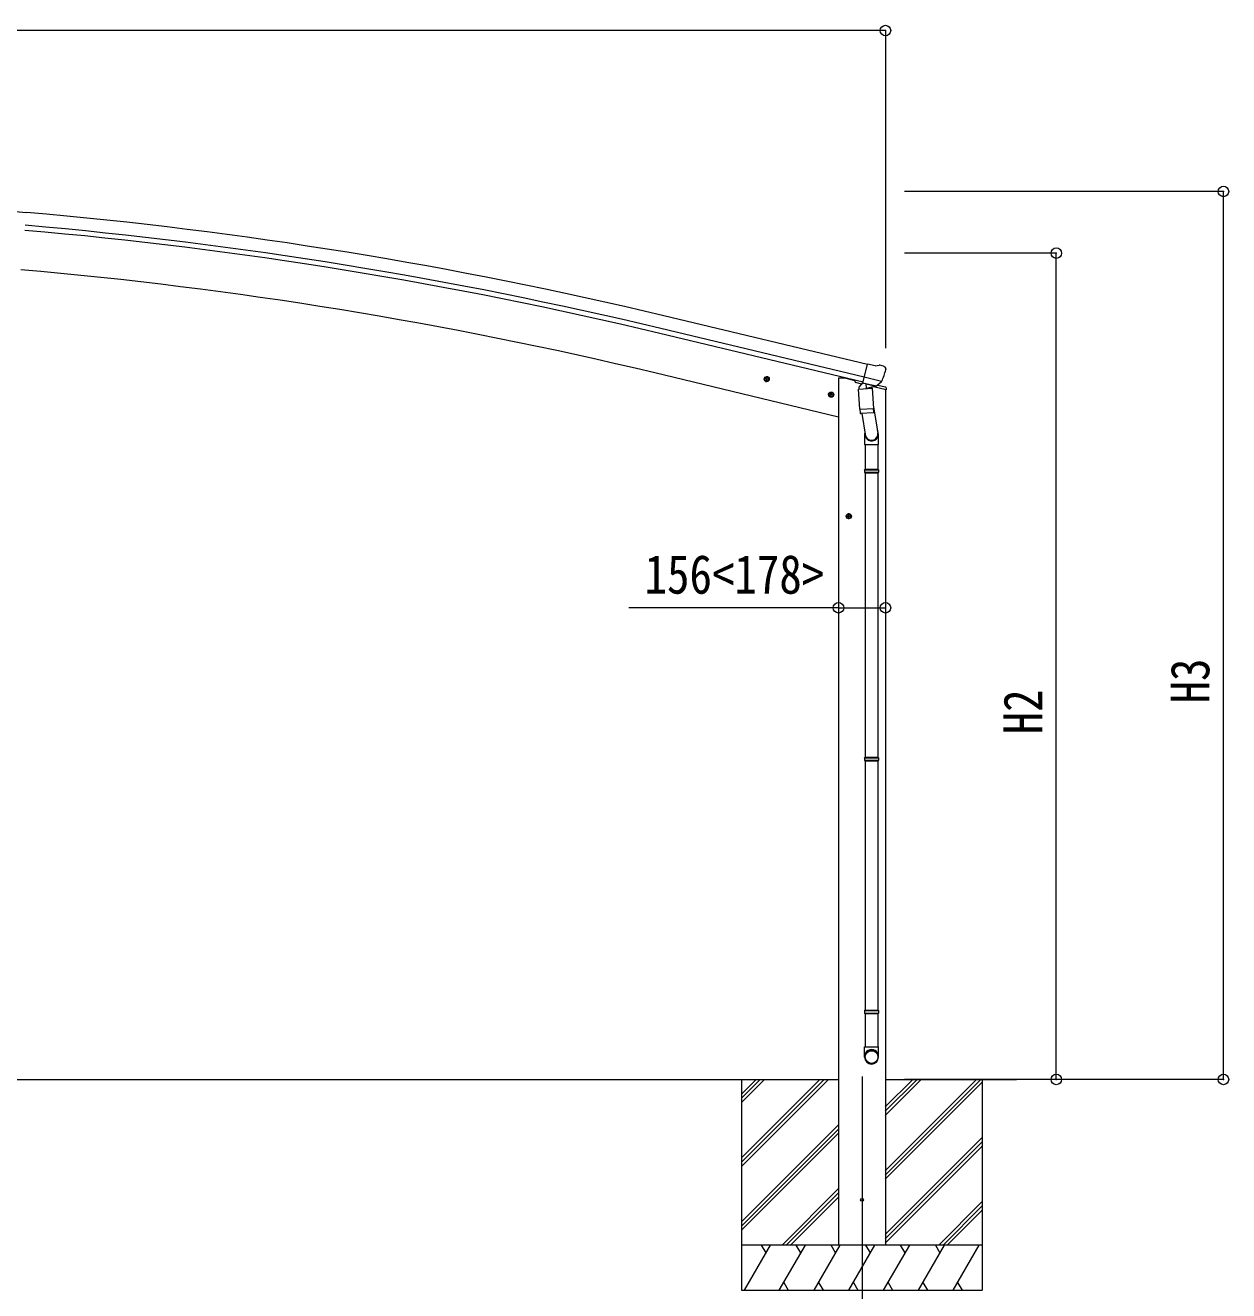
# Model space of a CAD drawing. Units: millimetres at full size; details may follow other scales. Extents: x -9783 to 9892, y -6828 to 6752.
# Drawn here: x -3342 to 654, y -1671 to 2533 of the extents above; entities that cross this region are included whole.
import ezdxf
from ezdxf.enums import TextEntityAlignment as Align

# ---------------------------------------------------------------- set-up
doc = ezdxf.new("R2010")
doc.units = ezdxf.units.MM
doc.header["$LTSCALE"] = 35
doc.header["$PDMODE"] = 32
doc.header["$PDSIZE"] = 35
for name, color, linetype, lineweight in [('0-0_0', 7, 'Continuous', 9), ('0-1_本体', 4, 'Continuous', 9), ('0-2_部品', 7, 'Continuous', 9), ('0-8_PARTS2', 2, 'Continuous', 9), ('0-A_寸法', 6, 'Continuous', 9)]:
    doc.layers.add(name, color=color, linetype=linetype, lineweight=lineweight)
doc.styles.add('ＭＳ ゴシック', font='')
doc.styles.get('ＭＳ ゴシック').set_extended_font_data('MS Gothic')

msp = doc.modelspace()

# ---------------------------------------------------------------- linework, layer by layer
at = {"layer": '0-0_0'}
for p, q in [((-7511.47, -968.88), (-642.5, -968.88)), ((-964.05, -968.88), (-964.05, -1668.88)), ((-964.05, -1229.61), (-703.32, -968.88)), ((-964.05, -1243.75), (-689.18, -968.88)), ((-964.05, -1257.89), (-675.04, -968.88)), ((-964.05, -1045.76), (-887.17, -968.88)), ((-964.05, -1031.62), (-901.31, -968.88)), ((-964.05, -1017.47), (-915.47, -968.89)), ((-915.46, -968.89), (-915.45, -968.88)), ((-486.3, -1088.51), (-366.67, -968.88)), ((-486.3, -1074.37), (-380.81, -968.88)), ((-486.3, -1060.23), (-394.95, -968.88)), ((-486.3, -1272.36), (-182.83, -968.89)), ((-486.3, -1286.5), (-168.69, -968.89)), ((-486.3, -1300.64), (-164.05, -978.39)), ((-485.8, -968.88), (-50.62, -968.88)), ((-164.05, -968.88), (-164.05, -1668.88)), ((-964.05, -1441.74), (-641.8, -1119.49)), ((-964.05, -1455.88), (-641.8, -1133.63)), ((-964.05, -1470.02), (-641.8, -1147.77)), ((-486.3, -1484.49), (-164.05, -1162.24)), ((-486.3, -1498.63), (-164.05, -1176.38)), ((-486.3, -1512.77), (-164.05, -1190.52)), ((-829.06, -1518.88), (-641.8, -1331.62)), ((-814.92, -1518.88), (-641.8, -1345.76)), ((-800.78, -1518.88), (-641.8, -1359.9)), ((-308.56, -1518.88), (-164.05, -1374.37)), ((-294.42, -1518.88), (-164.05, -1388.51)), ((-280.28, -1518.88), (-164.05, -1402.65)), ((-164.05, -1518.88), (-964.05, -1518.88)), ((-953.76, -1668.88), (-867.16, -1518.88)), ((-882.16, -1544.86), (-897.16, -1518.88)), ((-838.29, -1668.88), (-751.69, -1518.88)), ((-766.69, -1544.86), (-781.69, -1518.88)), ((-722.82, -1668.88), (-636.22, -1518.88)), ((-651.22, -1544.86), (-666.22, -1518.88)), ((-607.35, -1668.88), (-520.75, -1518.88)), ((-535.75, -1544.86), (-550.75, -1518.88)), ((-491.88, -1668.88), (-405.28, -1518.88)), ((-420.28, -1544.86), (-435.28, -1518.88)), ((-376.41, -1668.88), (-289.81, -1518.88)), ((-319.81, -1518.88), (-304.81, -1544.86)), ((-260.94, -1668.88), (-174.34, -1518.88)), ((-964.05, -1668.88), (-164.05, -1668.88)), ((-823.29, -1642.9), (-808.3, -1668.88)), ((-707.82, -1642.9), (-692.82, -1668.88)), ((-592.35, -1642.9), (-577.35, -1668.88)), ((-476.88, -1642.9), (-461.88, -1668.88)), ((-361.41, -1642.9), (-346.41, -1668.88)), ((-245.94, -1642.9), (-230.94, -1668.88))]:
    msp.add_line(p, q, dxfattribs=at)
at = {"layer": '0-1_本体'}
for p, q in [((-4029.83, 1971.5), (-3338.42, 1911.27)), ((-545.82, 1405.35), (-1221.51, 1567.3)), ((-555.9, 1363.37), (-1231.57, 1525.32)), ((-559.83, 1347.01), (-1235.49, 1508.96)), ((-641.3, 1231.12), (-1252.11, 1377.76)), ((-641.64, 1361.12), (-641.64, -1518.88)), ((-485.64, 1322.15), (-485.64, -1518.88))]:
    msp.add_line(p, q, dxfattribs=at)
msp.add_lwpolyline([(-641.64, 1361.12), (-621.64, 1361.12), (-587.79, 1353)], dxfattribs=at)
for centre, radius, start, end in [((-4594.26, -12503.95), 14469.82, 76.52099, 85.02099), ((-4594.26, -12503.95), 14409.82, 76.52099, 85.02099), ((-4594.26, -12503.95), 14426.65, 76.52099, 85.02099), ((-4611.68, -12617.05), 14392.42, 76.50111, 84.99887)]:
    msp.add_arc(centre, radius, start, end, dxfattribs=at)
at = {"layer": '0-2_部品'}
for p, q in [((-519.42, 1401.06), (-545.35, 1407.29)), ((-519.42, 1401.06), (-506.16, 1403.76)), ((-491.68, 1400.58), (-504.86, 1403.74)), ((-488.58, 1398.33), (-484.73, 1392.03)), ((-484.37, 1389.75), (-484.64, 1388.6)), ((-870.1, 1355.06), (-889.55, 1359.73)), ((-887.13, 1359.15), (-881.96, 1364.59)), ((-884.99, 1351.95), (-887.13, 1359.15)), ((-882.16, 1347.67), (-877.49, 1367.12)), ((-881.96, 1364.59), (-874.66, 1362.84)), ((-874.66, 1362.84), (-872.53, 1355.64)), ((-587.79, 1353.78), (-587.79, 1350.46)), ((-565.07, 1341.06), (-583.96, 1345.6)), ((-561.08, 1345.66), (-574.39, 1330.34)), ((-560.13, 1345.72), (-561.08, 1345.66)), ((-498.42, 1349.44), (-555.93, 1363.25)), ((-515.27, 1334.53), (-498.89, 1349.03)), ((-656.28, 1303.31), (-675.72, 1307.98)), ((-673.3, 1307.4), (-668.13, 1312.84)), ((-671.17, 1300.2), (-673.3, 1307.4)), ((-668.33, 1295.92), (-663.67, 1315.37)), ((-668.13, 1312.84), (-660.83, 1311.09)), ((-660.83, 1311.09), (-658.7, 1303.89)), ((-575.5, 1323.89), (-529.81, 1327.08)), ((-570.82, 1257.05), (-575.5, 1323.89)), ((-574.39, 1330.34), (-573.95, 1324)), ((-557.05, 1343.25), (-558.58, 1343.62)), ((-520.35, 1334.44), (-557.05, 1343.25)), ((-551.1, 1341.43), (-550.08, 1326.82)), ((-522.89, 1332.43), (-548.7, 1325.99)), ((-531.58, 1330.26), (-531.35, 1326.98)), ((-529.81, 1327.08), (-525.13, 1260.25)), ((-483.24, 1321.42), (-525.94, 1331.67)), ((-517.98, 1333.97), (-525.5, 1335.77)), ((-522.19, 1334.21), (-522.13, 1333.47)), ((-518.82, 1334.07), (-520.35, 1334.44)), ((-511.74, 1337.52), (-485.54, 1331.23)), ((-483.24, 1328.31), (-483.24, 1321.42)), ((-525.47, 1265.13), (-510.95, 1177.36)), ((-570.82, 1257.05), (-525.13, 1260.25)), ((-570.81, 1257.05), (-569.92, 1244.36)), ((-526.12, 1245.64), (-567.81, 1242.73)), ((-564.3, 1242.97), (-551.65, 1168.04)), ((-524.27, 1247.78), (-525.15, 1260.25)), ((-524.67, 1246.42), (-524.67, 1246.42)), ((-554.8, 1174.86), (-554.8, 1140.2)), ((-554.8, 1140.2), (-508.8, 1140.2)), ((-552.8, 1140.2), (-552.8, 1057.68)), ((-510.8, 1140.2), (-510.8, 1057.68)), ((-508.8, 1140.2), (-508.8, 1174.55)), ((-554.8, 1055.68), (-553.8, 1057.68)), ((-554.8, 1055.68), (-508.8, 1055.68)), ((-554.8, 1055.68), (-554.8, 1047.68)), ((-553.8, 1057.68), (-509.8, 1057.68)), ((-508.8, 1055.68), (-509.8, 1057.68)), ((-554.8, 1047.68), (-508.8, 1047.68)), ((-554.8, 1047.68), (-553.8, 1045.68)), ((-553.8, 1045.68), (-509.8, 1045.68)), ((-552.8, 1045.68), (-552.8, 101.49)), ((-510.8, 1045.68), (-510.8, 101.49)), ((-617.3, 901.62), (-597.3, 901.62)), ((-613.8, 905.37), (-607.3, 909.13)), ((-607.3, 891.62), (-607.3, 911.62)), ((-607.3, 909.13), (-600.8, 905.37)), ((-600.8, 897.87), (-607.3, 894.11)), ((-600.8, 905.37), (-600.8, 897.87)), ((-554.8, 99.49), (-553.8, 101.49)), ((-554.8, 99.49), (-508.8, 99.49)), ((-554.8, 99.49), (-554.8, 91.49)), ((-554.8, 91.49), (-508.8, 91.49)), ((-554.8, 91.49), (-553.8, 89.49)), ((-553.8, 101.49), (-509.8, 101.49)), ((-553.8, 89.49), (-509.8, 89.49)), ((-552.8, 89.49), (-552.8, -738.43)), ((-510.8, 89.49), (-510.8, -738.43)), ((-508.8, 99.49), (-509.8, 101.49)), ((-554.8, -740.43), (-553.8, -738.43)), ((-554.8, -740.43), (-508.8, -740.43)), ((-554.8, -740.43), (-554.8, -748.43)), ((-554.8, -748.43), (-508.8, -748.43)), ((-554.8, -748.43), (-553.8, -750.43)), ((-553.8, -738.43), (-509.8, -738.43)), ((-553.8, -750.43), (-509.8, -750.43)), ((-552.8, -750.43), (-552.8, -860.43)), ((-510.8, -750.43), (-510.8, -860.43)), ((-508.8, -740.43), (-509.8, -738.43)), ((-554.8, -894.58), (-554.8, -860.43)), ((-554.8, -860.43), (-508.8, -860.43)), ((-508.8, -894.58), (-508.8, -860.43))]:
    msp.add_line(p, q, dxfattribs=at)
for points in [[(-550.78, 1341.84), (-560.51, 1344.18), (-545.35, 1407.29)], [(-872.53, 1355.64), (-877.7, 1350.2), (-884.99, 1351.95)], [(-498.15, 1350.02), (-498.74, 1349.18), (-498.89, 1349.03)], [(-658.7, 1303.89), (-663.87, 1298.45), (-671.17, 1300.2)], [(-550.78, 1341.84), (-550.55, 1341.69), (-525.78, 1335.74), (-525.5, 1335.77)], [(-508.8, 1055.68), (-508.8, 1047.68), (-509.8, 1045.68)], [(-607.3, 894.11), (-613.8, 897.87), (-613.8, 905.37)], [(-508.8, 99.49), (-508.8, 91.49), (-509.8, 89.49)], [(-508.8, -740.43), (-508.8, -748.43), (-509.8, -750.43)]]:
    msp.add_lwpolyline(points, dxfattribs=at)
for centre, radius in [((-879.83, 1357.39), 8.5), ((-879.83, 1357.39), 7.7), ((-879.83, 1357.39), 6.5), ((-666, 1305.64), 8.5), ((-666, 1305.64), 7.7), ((-666, 1305.64), 6.5), ((-607.3, 901.62), 8.5), ((-607.3, 901.62), 7.7), ((-607.3, 901.62), 6.5)]:
    msp.add_circle(centre, radius, dxfattribs=at)
at = {"layer": '0-2_部品', "color": 4}
msp.add_circle((-563.55, -1368.88), 4.5, dxfattribs=at)
at = {"layer": '0-2_部品'}
for centre, radius, start, end in [((-505.56, 1400.82), 3, 76.5, 101.5), ((-681.45, 1435.85), 202.4, 334.90875, 346.5), ((-492.85, 1395.71), 5, 31.5, 76.5), ((-582.79, 1350.46), 5, 180, 256.5), ((-558.46, 1344.11), 0.5, 221.23754, 256.5), ((-551.7, 1341.35), 0.604, 7.79405, 79.40158), ((-549.06, 1326.97), 1.03, 188.03431, 289.96103), ((-523.13, 1333.4), 1, 284, 4), ((-521.69, 1334.25), 0.5, 76.5, 184), ((-518.7, 1334.56), 0.5, 256.5, 291.76246), ((-486.24, 1328.31), 3, 0, 76.5), ((-567.95, 1244.72), 2, 190.53157, 274), ((-526.26, 1247.64), 2, 274, 322.59038), ((-526.21, 1247.61), 1.95, 322.52234, 4.95983)]:
    msp.add_arc(centre, radius, start, end, dxfattribs=at)
for centre, major_axis, ratio, start_param, end_param in [((-487.29, 1390.46), (1.57, -2.57), 0.99628, 0.7835347, 1.5707963), ((-517.28, 1336.89), (0.73, -2.92), 0.997631, 5.8041905, 5.8929484), ((-517.32, 1337.02), (-2.63, 3.16), 0.650902, 2.1145521, 2.1873627), ((-517.26, 1336.79), (0.73, -2.92), 0.997631, 5.965759, 6.7621801), ((-531.8, 1174.86), (-23, 0), 0.996195, 6.0000678, 10.0103449), ((-531.8, 1174.86), (-21, 0), 0.996195, 0.3319459, 3.3482706), ((-531.8, -892.83), (23, 0), 0.996195, 6.2831853, 9.424778), ((-531.8, -894.58), (23, 0), 0.996195, 6.2831853, 9.424778), ((-531.8, -894.58), (0, -23.43), 0.981806, 4.712389, 7.8539816)]:
    msp.add_ellipse(centre, major_axis=major_axis, ratio=ratio, start_param=start_param, end_param=end_param, dxfattribs=at)
msp.add_ellipse((-531.8, -894.58), major_axis=(-21, 0), ratio=0.996195, dxfattribs=at)
at = {"layer": '0-8_PARTS2'}
msp.add_line((-563.55, -959.67), (-563.55, -1809.91), dxfattribs=at)
at = {"layer": '0-A_寸法'}
for p, q in [((-485.64, 2515.02), (-7667.64, 2515.02)), ((-485.64, 2515.02), (-485.64, 1460.2)), ((636.66, 1980.7), (-422.79, 1980.7)), ((636.66, -968.88), (636.66, 1980.7)), ((81.64, 1775.8), (-422.79, 1775.8)), ((81.64, -968.88), (81.64, 1775.8)), ((-641.64, 597.89), (-1337.79, 597.89)), ((-641.64, 597.89), (-485.64, 597.89)), ((81.64, -968.88), (-422.79, -968.88)), ((636.66, -968.88), (81.64, -968.88))]:
    msp.add_line(p, q, dxfattribs=at)
for p in [(-485.64, 2515.02), (636.66, 1980.7), (81.64, 1775.8), (-641.64, 597.89), (-485.64, 597.89), (81.64, -968.88), (636.66, -968.88)]:
    msp.add_point(p, dxfattribs=at)

# ---------------------------------------------------------------- texts
at = {"layer": '0-A_寸法', "color": 7, "style": 'ＭＳ ゴシック', "width": 0.85}
msp.add_text('156<178>', height=129, dxfattribs=at).set_placement((-1285.64, 605.89), align=Align.BOTTOM_LEFT)
for s, p in [('H3', (628.66, 279.91)), ('H2', (73.64, 177.46))]:
    msp.add_text(s, height=129, rotation=90, dxfattribs=at).set_placement(p, align=Align.BOTTOM_LEFT)

doc.saveas('drawing.dxf')
